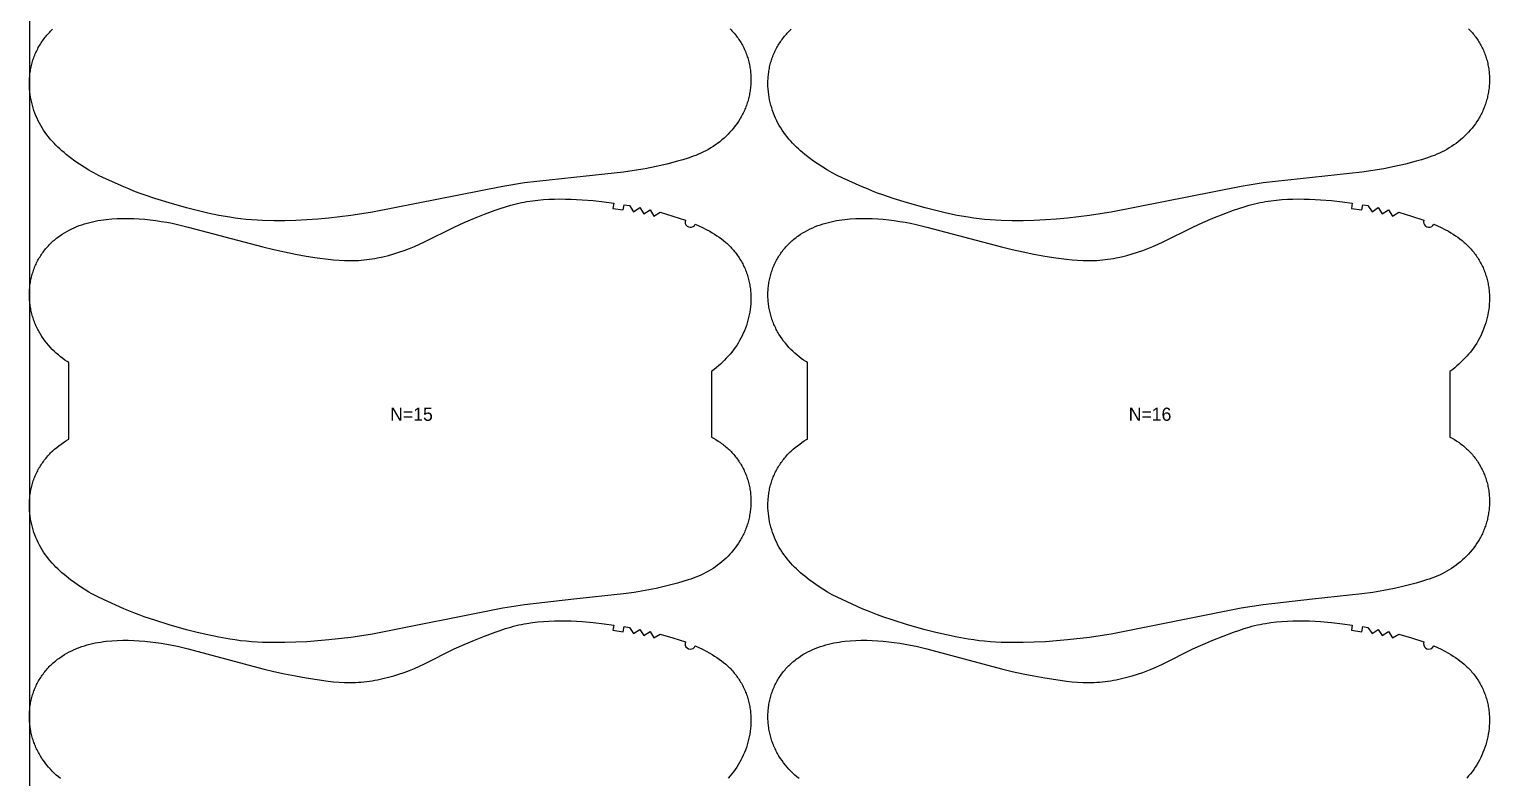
# Model space of a CAD drawing. Header units: inches. Extents: x 0 to 1960, y -78 to 1069.
# Drawn here: x 0 to 557, y 206 to 490 of the extents above; entities that cross this region are included whole.
import ezdxf

# ---------------------------------------------------------------- set-up
doc = ezdxf.new("R2010")
doc.units = ezdxf.units.IN

msp = doc.modelspace()

# ---------------------------------------------------------------- linework, layer by layer
at = {"layer": '1'}
for points in [[(0, -77.8574), (1959.7864, -77.8574), (1959.7864, 1068.9969), (0, 1068.9969), (0, -77.8574)], [(252.4397, 416.1604), (255.2459, 414.858), (256.622, 414.1501), (257.9776, 413.4018), (258.8824, 412.8713), (259.775, 412.32), (260.6533, 411.7469), (261.5151, 411.1507), (262.3585, 410.53), (263.1814, 409.8838), (263.9817, 409.2107), (264.3727, 408.8637), (264.7573, 408.5095), (265.1353, 408.1481), (265.5064, 407.7795), (265.8706, 407.4039), (266.2278, 407.0213), (266.5778, 406.6321), (266.9206, 406.2363), (267.2559, 405.8341), (267.5837, 405.4257), (267.9039, 405.0111), (268.2163, 404.5906), (268.5208, 404.1643), (268.8173, 403.7323), (269.1056, 403.2949), (269.3858, 402.8521), (269.6575, 402.4041), (269.9208, 401.951), (270.1754, 401.4931), (270.4213, 401.0305), (270.6585, 400.5633), (270.8869, 400.0918), (271.1063, 399.6161), (271.3167, 399.1364), (271.518, 398.6528), (271.7102, 398.1656), (271.8932, 397.6748), (272.0668, 397.1808), (272.231, 396.6836), (272.3858, 396.1835), (272.5311, 395.6805), (272.6667, 395.1749), (272.7926, 394.6669), (272.9088, 394.1567), (273.0151, 393.6443), (273.1116, 393.13), (273.1985, 392.6139), (273.2757, 392.0963), (273.3433, 391.5773), (273.4014, 391.0571), (273.4502, 390.5358), (273.4895, 390.0137), (273.5196, 389.4909), (273.5405, 388.9676), (273.555, 387.9201), (273.5335, 386.8727), (273.4766, 385.8267), (273.385, 384.7835), (273.259, 383.7441), (273.0994, 382.7094), (272.9066, 381.6802), (272.6811, 380.6574), (272.4236, 379.642), (272.1346, 378.6348), (271.8145, 377.6366), (271.464, 376.6485), (271.083, 375.6717), (270.6716, 374.7076), (270.23, 373.7573), (269.7581, 372.8222), (269.2559, 371.9037), (268.7235, 371.003), (268.161, 370.1215), (267.5687, 369.2601), (266.9482, 368.4187), (266.3015, 367.5966), (265.6304, 366.7934), (264.9369, 366.0084), (264.2229, 365.2413), (263.4904, 364.4914), (262.7412, 363.7582), (261.9772, 363.0411), (261.1991, 362.3397), (260.4078, 361.6536), (259.6041, 360.9821), (258.555, 360.151), (258.555, 335.3337), (259.377, 334.8873), (260.2806, 334.3568), (261.1656, 333.796), (262.0306, 333.205), (262.4551, 332.8982), (262.8741, 332.584), (263.2873, 332.2623), (263.6945, 331.9332), (264.0956, 331.5967), (264.4904, 331.2528), (264.8786, 330.9016), (265.2601, 330.5431), (265.6347, 330.1772), (266.0023, 329.8042), (266.3626, 329.4242), (266.7156, 329.0374), (267.0611, 328.6438), (267.399, 328.2436), (267.7291, 327.8369), (268.0512, 327.424), (268.3652, 327.0049), (268.6709, 326.5798), (268.9683, 326.1488), (269.2572, 325.7121), (269.5373, 325.2699), (269.8086, 324.8222), (270.0709, 324.3691), (270.3241, 323.911), (270.568, 323.4478), (270.8026, 322.9799), (271.0278, 322.5073), (271.2436, 322.0304), (271.45, 321.5492), (271.647, 321.064), (271.8344, 320.5751), (272.0123, 320.0826), (272.1806, 319.5867), (272.3393, 319.0876), (272.4884, 318.5855), (272.6278, 318.0807), (272.7575, 317.5732), (272.8774, 317.0634), (272.9876, 316.5515), (273.0879, 316.0376), (273.1784, 315.5219), (273.259, 315.0046), (273.3299, 314.4859), (273.391, 313.966), (273.4424, 313.445), (273.4841, 312.9231), (273.5162, 312.4005), (273.5387, 311.8773), (273.5516, 311.3538), (273.555, 310.8301), (273.5489, 310.3063), (273.5333, 309.7828), (273.5083, 309.2595), (273.4739, 308.7367), (273.4301, 308.2147), (273.377, 307.6934), (273.3147, 307.1732), (273.243, 306.6542), (273.1622, 306.1366), (273.072, 305.6205), (272.9727, 305.1062), (272.8641, 304.5938), (272.7464, 304.0834), (272.6195, 303.5754), (272.4834, 303.0697), (272.3382, 302.5667), (272.1838, 302.0665), (272.0203, 301.5692), (271.8478, 301.0751), (271.6661, 300.5843), (271.4754, 300.097), (271.2756, 299.6134), (271.0668, 299.1336), (270.8491, 298.6577), (270.6227, 298.186), (270.3878, 297.7183), (270.1443, 297.2549), (269.8927, 296.7959), (269.6329, 296.3413), (269.3651, 295.8912), (268.8063, 295.0051), (268.2175, 294.1383), (267.5998, 293.2917), (266.9547, 292.4659), (266.2831, 291.6618), (265.586, 290.88), (264.8643, 290.121), (264.1189, 289.3853), (263.3507, 288.6737), (262.5604, 287.9865), (261.7489, 287.3245), (260.9172, 286.6881), (260.0661, 286.0779), (259.1966, 285.4939), (258.3099, 284.9363), (257.4071, 284.4051), (256.4892, 283.9003), (255.5573, 283.4221), (254.6125, 282.9704), (253.6559, 282.5453), (252.6887, 282.1465), (251.7118, 281.7718), (250.7266, 281.4189), (249.7341, 281.0851), (247.7321, 280.4652), (245.7152, 279.8922), (241.6607, 278.8344), (237.5809, 277.8882), (233.4744, 277.0588), (229.3441, 276.3575), (225.1947, 275.7862), (206.4483, 273.7968), (187.7128, 271.7068), (179.4426, 270.3655), (130.1347, 260.573), (125.9989, 259.9069), (121.8509, 259.3173), (113.5311, 258.3276), (109.3584, 257.9563), (105.1788, 257.6705), (100.9947, 257.4653), (96.8071, 257.3416), (92.6174, 257.308), (88.4293, 257.3965), (86.3373, 257.4977), (84.2477, 257.6399), (82.1614, 257.8241), (80.0795, 258.0512), (78.0025, 258.3215), (75.9311, 258.6323), (71.8053, 259.3614), (67.7035, 260.2125), (63.6241, 261.1654), (59.5658, 262.2049), (52.9491, 264.0931), (47.5251, 265.8017), (43.5522, 267.1351), (41.5807, 267.842), (39.6243, 268.5874), (37.6856, 269.3765), (35.7607, 270.2005), (28.115, 273.6378), (26.2277, 274.5454), (24.367, 275.5033), (23.4493, 276.0062), (22.5407, 276.5255), (20.7503, 277.6108), (18.9955, 278.7546), (17.2762, 279.9521), (15.593, 281.2), (13.9509, 282.5009), (13.1472, 283.1724), (12.3559, 283.8586), (11.5778, 284.5599), (10.8138, 285.277), (10.0646, 286.0102), (9.3321, 286.7601), (8.6181, 287.5272), (7.9246, 288.3122), (7.2535, 289.1154), (6.6068, 289.9375), (5.9863, 290.7789), (5.394, 291.6403), (4.8315, 292.5218), (4.2991, 293.4225), (3.7969, 294.341), (3.325, 295.2761), (2.8834, 296.2264), (2.472, 297.1905), (2.091, 298.1673), (1.7405, 299.1554), (1.4204, 300.1536), (1.1314, 301.1608), (0.8739, 302.1762), (0.6484, 303.199), (0.4556, 304.2282), (0.296, 305.263), (0.17, 306.3023), (0.0784, 307.3455), (0.0215, 308.3915), (0, 309.4389), (0.0145, 310.4864), (0.0354, 311.0097), (0.0655, 311.5325), (0.1048, 312.0546), (0.1536, 312.5759), (0.2117, 313.0961), (0.2793, 313.6151), (0.3565, 314.1327), (0.4434, 314.6488), (0.5399, 315.1631), (0.6462, 315.6755), (0.7624, 316.1857), (0.8883, 316.6938), (1.0239, 317.1993), (1.1692, 317.7023), (1.3239, 318.2024), (1.4882, 318.6996), (1.6618, 319.1936), (1.8448, 319.6844), (2.037, 320.1716), (2.2383, 320.6552), (2.4487, 321.1349), (2.6681, 321.6106), (2.8965, 322.0821), (3.1336, 322.5493), (3.3796, 323.0119), (3.6342, 323.4698), (3.8975, 323.9229), (4.1692, 324.3709), (4.4493, 324.8137), (4.7377, 325.2511), (5.0342, 325.6831), (5.3387, 326.1094), (5.6511, 326.5299), (5.9713, 326.9445), (6.2991, 327.353), (6.6344, 327.7551), (6.9772, 328.1509), (7.3272, 328.5402), (7.6844, 328.9227), (8.0486, 329.2983), (8.4197, 329.6669), (8.7977, 330.0283), (9.1823, 330.3825), (9.5733, 330.7295), (10.3736, 331.4026), (11.1965, 332.0488), (12.0399, 332.6695), (12.9017, 333.2657), (13.78, 333.8388), (14.6725, 334.3901), (15, 334.5821), (15, 363.5716), (14.3584, 363.9751), (13.4889, 364.559), (12.6378, 365.1693), (11.8061, 365.8057), (10.9946, 366.4677), (10.2043, 367.1548), (9.4361, 367.8665), (8.6906, 368.6022), (7.969, 369.3612), (7.2719, 370.143), (6.6003, 370.9471), (5.9552, 371.7729), (5.3375, 372.6195), (4.7487, 373.4863), (4.1899, 374.3724), (3.9221, 374.8225), (3.6623, 375.2771), (3.4107, 375.7361), (3.1672, 376.1995), (2.9323, 376.6672), (2.7058, 377.1389), (2.4882, 377.6148), (2.2794, 378.0945), (2.0796, 378.5782), (1.8889, 379.0655), (1.7072, 379.5563), (1.5347, 380.0504), (1.3712, 380.5476), (1.2168, 381.0479), (1.0716, 381.5509), (0.9355, 382.0566), (0.8086, 382.5646), (0.6909, 383.075), (0.5823, 383.5874), (0.483, 384.1017), (0.3928, 384.6178), (0.312, 385.1354), (0.2403, 385.6544), (0.178, 386.1746), (0.1249, 386.6959), (0.0811, 387.2179), (0.0467, 387.7407), (0.0217, 388.2639), (0.0061, 388.7875), (0, 389.3113), (0.0034, 389.835), (0.0163, 390.3585), (0.0388, 390.8816), (0.0709, 391.4043), (0.1126, 391.9261), (0.164, 392.4471), (0.2251, 392.9671), (0.296, 393.4858), (0.3766, 394.0031), (0.4671, 394.5187), (0.5674, 395.0327), (0.6776, 395.5446), (0.7975, 396.0544), (0.9272, 396.5618), (1.0666, 397.0667), (1.2157, 397.5688), (1.3744, 398.0679), (1.5427, 398.5638), (1.7206, 399.0563), (1.908, 399.5452), (2.105, 400.0304), (2.3114, 400.5115), (2.5272, 400.9885), (2.7524, 401.4611), (2.987, 401.929), (3.2309, 402.3922), (3.4841, 402.8503), (3.7464, 403.3033), (4.0177, 403.7511), (4.2978, 404.1933), (4.5867, 404.63), (4.884, 405.061), (5.1898, 405.4861), (5.5038, 405.9052), (5.8259, 406.3181), (6.156, 406.7248), (6.4939, 407.1249), (6.8394, 407.5186), (7.1924, 407.9054), (7.5527, 408.2854), (7.9203, 408.6584), (8.2949, 409.0243), (8.6764, 409.3828), (9.0646, 409.734), (9.4594, 410.0779), (9.8605, 410.4144), (10.2677, 410.7435), (10.6809, 411.0652), (11.0999, 411.3794), (11.5244, 411.6861), (12.3894, 412.2772), (13.2744, 412.838), (14.178, 413.3685), (15.0985, 413.8684), (16.0345, 414.3377), (16.9848, 414.7767), (17.9483, 415.186), (18.9239, 415.566), (19.9103, 415.9173), (20.9064, 416.2404), (21.9111, 416.5356), (22.9233, 416.8037), (23.9419, 417.0451), (24.966, 417.261), (25.9952, 417.4529), (27.0287, 417.6219), (28.0658, 417.7694), (29.106, 417.8967), (31.1925, 418.0959), (33.2837, 418.2284), (35.3772, 418.2973), (37.4714, 418.3036), (39.5648, 418.2489), (41.6557, 418.135), (43.7433, 417.9658), (45.8267, 417.7461), (47.9051, 417.4804), (49.9776, 417.1725), (52.0432, 416.8223), (54.1007, 416.4291), (56.1489, 415.992), (60.2182, 414.9996), (88.5628, 407.4744), (92.6364, 406.4961), (96.7269, 405.5909), (100.834, 404.7648), (104.9557, 404.0152), (109.0906, 403.3453), (113.2429, 402.79), (115.3269, 402.5697), (117.4154, 402.4003), (119.5068, 402.2934), (120.5532, 402.267), (121.5999, 402.2605), (122.6466, 402.2751), (123.6929, 402.3108), (124.7386, 402.3672), (125.7831, 402.4439), (126.826, 402.5406), (127.867, 402.657), (128.9057, 402.7926), (129.9416, 402.9472), (130.9745, 403.1203), (132.004, 403.3115), (134.0527, 403.7458), (136.0868, 404.2461), (138.1052, 404.808), (140.1067, 405.4281), (142.089, 406.1062), (144.0497, 406.843), (145.9865, 407.6389), (147.8982, 408.4923), (149.7896, 409.3913), (161.0331, 415.0095), (164.8468, 416.7428), (168.707, 418.371), (172.6029, 419.9097), (176.5326, 421.3625), (178.5109, 422.0545), (180.5009, 422.7103), (182.5056, 423.3151), (183.5144, 423.5936), (184.528, 423.8538), (185.5467, 424.0941), (186.5701, 424.3148), (187.5977, 424.5163), (188.6291, 424.6992), (190.7011, 425.0114), (192.7822, 425.2557), (194.8689, 425.437), (196.9596, 425.5613), (199.0529, 425.6351), (201.1475, 425.6649), (203.2424, 425.656), (205.3365, 425.6093), (207.4294, 425.5244), (209.5201, 425.401), (213.6937, 425.0446), (217.8567, 424.5722), (221.5279, 424.0839), (221.2469, 422.1037), (225.161, 421.5082), (225.4823, 423.4822), (227.4545, 423.1501), (229.0556, 420.8291), (231.3864, 422.415), (232.9225, 420.0525), (235.296, 421.5705), (236.7578, 419.1621), (239.1773, 420.6054), (243.9681, 419.1777), (248.7254, 417.6423), (248.5962, 417.0358), (248.6591, 416.4189), (248.9079, 415.851), (249.3187, 415.3865), (249.852, 415.0703), (250.4566, 414.9326), (251.0743, 414.9867), (251.6457, 415.2274), (252.1159, 415.6316), (252.4397, 416.1604)], [(532.4397, 416.1604), (535.2459, 414.858), (536.622, 414.1501), (537.9776, 413.4018), (538.8824, 412.8713), (539.775, 412.32), (540.6533, 411.7469), (541.5151, 411.1507), (542.3585, 410.53), (543.1814, 409.8838), (543.9817, 409.2107), (544.3727, 408.8637), (544.7573, 408.5095), (545.1353, 408.1481), (545.5064, 407.7795), (545.8706, 407.4039), (546.2278, 407.0213), (546.5778, 406.6321), (546.9206, 406.2363), (547.2559, 405.8341), (547.5837, 405.4257), (547.9039, 405.0111), (548.2163, 404.5906), (548.5208, 404.1643), (548.8173, 403.7323), (549.1056, 403.2949), (549.3858, 402.8521), (549.6575, 402.4041), (549.9208, 401.951), (550.1754, 401.4931), (550.4213, 401.0305), (550.6585, 400.5633), (550.8869, 400.0918), (551.1063, 399.6161), (551.3167, 399.1364), (551.518, 398.6528), (551.7102, 398.1656), (551.8932, 397.6748), (552.0668, 397.1808), (552.231, 396.6836), (552.3858, 396.1835), (552.5311, 395.6805), (552.6667, 395.1749), (552.7926, 394.6669), (552.9088, 394.1567), (553.0151, 393.6443), (553.1116, 393.13), (553.1985, 392.6139), (553.2757, 392.0963), (553.3433, 391.5773), (553.4014, 391.0571), (553.4502, 390.5358), (553.4895, 390.0137), (553.5196, 389.4909), (553.5405, 388.9676), (553.555, 387.9201), (553.5335, 386.8727), (553.4766, 385.8267), (553.385, 384.7835), (553.259, 383.7441), (553.0994, 382.7094), (552.9066, 381.6802), (552.6811, 380.6574), (552.4236, 379.642), (552.1346, 378.6348), (551.8145, 377.6366), (551.464, 376.6485), (551.083, 375.6717), (550.6716, 374.7076), (550.23, 373.7573), (549.7581, 372.8222), (549.2559, 371.9037), (548.7235, 371.003), (548.161, 370.1215), (547.5687, 369.2601), (546.9482, 368.4187), (546.3015, 367.5966), (545.6304, 366.7934), (544.9369, 366.0084), (544.2229, 365.2413), (543.4904, 364.4914), (542.7412, 363.7582), (541.9772, 363.0411), (541.1991, 362.3397), (540.4078, 361.6536), (539.6041, 360.9821), (538.555, 360.151), (538.555, 335.3337), (539.377, 334.8873), (540.2806, 334.3568), (541.1656, 333.796), (542.0306, 333.205), (542.4551, 332.8982), (542.8741, 332.584), (543.2873, 332.2623), (543.6945, 331.9332), (544.0956, 331.5967), (544.4904, 331.2528), (544.8786, 330.9016), (545.2601, 330.5431), (545.6347, 330.1772), (546.0023, 329.8042), (546.3626, 329.4242), (546.7156, 329.0374), (547.0611, 328.6438), (547.399, 328.2436), (547.7291, 327.8369), (548.0512, 327.424), (548.3652, 327.0049), (548.6709, 326.5798), (548.9683, 326.1488), (549.2572, 325.7121), (549.5373, 325.2699), (549.8086, 324.8222), (550.0709, 324.3691), (550.3241, 323.911), (550.568, 323.4478), (550.8026, 322.9799), (551.0278, 322.5073), (551.2436, 322.0304), (551.45, 321.5492), (551.647, 321.064), (551.8344, 320.5751), (552.0123, 320.0826), (552.1806, 319.5867), (552.3393, 319.0876), (552.4884, 318.5855), (552.6278, 318.0807), (552.7575, 317.5732), (552.8774, 317.0634), (552.9876, 316.5515), (553.0879, 316.0376), (553.1784, 315.5219), (553.259, 315.0046), (553.3299, 314.4859), (553.391, 313.966), (553.4424, 313.445), (553.4841, 312.9231), (553.5162, 312.4005), (553.5387, 311.8773), (553.5516, 311.3538), (553.555, 310.8301), (553.5489, 310.3063), (553.5333, 309.7828), (553.5083, 309.2595), (553.4739, 308.7367), (553.4301, 308.2147), (553.377, 307.6934), (553.3147, 307.1732), (553.243, 306.6542), (553.1622, 306.1366), (553.072, 305.6205), (552.9727, 305.1062), (552.8641, 304.5938), (552.7464, 304.0834), (552.6195, 303.5754), (552.4834, 303.0697), (552.3382, 302.5667), (552.1838, 302.0665), (552.0203, 301.5692), (551.8478, 301.0751), (551.6661, 300.5843), (551.4754, 300.097), (551.2756, 299.6134), (551.0668, 299.1336), (550.8491, 298.6577), (550.6227, 298.186), (550.3878, 297.7183), (550.1443, 297.2549), (549.8927, 296.7959), (549.6329, 296.3413), (549.3651, 295.8912), (548.8063, 295.0051), (548.2175, 294.1383), (547.5998, 293.2917), (546.9547, 292.4659), (546.2831, 291.6618), (545.586, 290.88), (544.8643, 290.121), (544.1189, 289.3853), (543.3507, 288.6737), (542.5604, 287.9865), (541.7489, 287.3245), (540.9172, 286.6881), (540.0661, 286.0779), (539.1966, 285.4939), (538.3099, 284.9363), (537.4071, 284.4051), (536.4892, 283.9003), (535.5573, 283.4221), (534.6125, 282.9704), (533.6559, 282.5453), (532.6887, 282.1465), (531.7118, 281.7718), (530.7266, 281.4189), (529.7341, 281.0851), (527.7321, 280.4652), (525.7152, 279.8922), (521.6607, 278.8344), (517.5809, 277.8882), (513.4744, 277.0588), (509.3441, 276.3575), (505.1947, 275.7862), (486.4483, 273.7968), (467.7128, 271.7068), (459.4426, 270.3655), (410.1347, 260.573), (405.9989, 259.9069), (401.8509, 259.3173), (393.5311, 258.3276), (389.3584, 257.9563), (385.1788, 257.6705), (380.9947, 257.4653), (376.8071, 257.3416), (372.6174, 257.308), (368.4293, 257.3965), (366.3373, 257.4977), (364.2477, 257.6399), (362.1614, 257.8241), (360.0795, 258.0512), (358.0025, 258.3215), (355.9311, 258.6323), (351.8053, 259.3614), (347.7035, 260.2125), (343.6241, 261.1654), (339.5658, 262.2049), (332.9491, 264.0931), (327.5251, 265.8017), (323.5522, 267.1351), (321.5807, 267.842), (319.6243, 268.5874), (317.6856, 269.3765), (315.7607, 270.2005), (308.115, 273.6378), (306.2277, 274.5454), (304.367, 275.5033), (303.4493, 276.0062), (302.5407, 276.5255), (300.7503, 277.6108), (298.9955, 278.7546), (297.2762, 279.9521), (295.593, 281.2), (293.9509, 282.5009), (293.1472, 283.1724), (292.3559, 283.8586), (291.5778, 284.5599), (290.8138, 285.277), (290.0646, 286.0102), (289.3321, 286.7601), (288.6181, 287.5272), (287.9246, 288.3122), (287.2535, 289.1154), (286.6068, 289.9375), (285.9863, 290.7789), (285.394, 291.6403), (284.8315, 292.5218), (284.2991, 293.4225), (283.7969, 294.341), (283.325, 295.2761), (282.8834, 296.2264), (282.472, 297.1905), (282.091, 298.1673), (281.7405, 299.1554), (281.4204, 300.1536), (281.1314, 301.1608), (280.8739, 302.1762), (280.6484, 303.199), (280.4556, 304.2282), (280.296, 305.263), (280.17, 306.3023), (280.0784, 307.3455), (280.0215, 308.3915), (280, 309.4389), (280.0145, 310.4864), (280.0354, 311.0097), (280.0655, 311.5325), (280.1048, 312.0546), (280.1536, 312.5759), (280.2117, 313.0961), (280.2793, 313.6151), (280.3565, 314.1327), (280.4434, 314.6488), (280.5399, 315.1631), (280.6462, 315.6755), (280.7624, 316.1857), (280.8883, 316.6938), (281.0239, 317.1993), (281.1692, 317.7023), (281.3239, 318.2024), (281.4882, 318.6996), (281.6618, 319.1936), (281.8448, 319.6844), (282.037, 320.1716), (282.2383, 320.6552), (282.4487, 321.1349), (282.6681, 321.6106), (282.8965, 322.0821), (283.1336, 322.5493), (283.3796, 323.0119), (283.6342, 323.4698), (283.8975, 323.9229), (284.1692, 324.3709), (284.4493, 324.8137), (284.7377, 325.2511), (285.0342, 325.6831), (285.3387, 326.1094), (285.6511, 326.5299), (285.9713, 326.9445), (286.2991, 327.353), (286.6344, 327.7551), (286.9772, 328.1509), (287.3272, 328.5402), (287.6844, 328.9227), (288.0486, 329.2983), (288.4197, 329.6669), (288.7977, 330.0283), (289.1823, 330.3825), (289.5733, 330.7295), (290.3736, 331.4026), (291.1965, 332.0488), (292.0399, 332.6695), (292.9017, 333.2657), (293.78, 333.8388), (294.6725, 334.3901), (295, 334.5821), (295, 363.5716), (294.3584, 363.9751), (293.4889, 364.559), (292.6378, 365.1693), (291.8061, 365.8057), (290.9946, 366.4677), (290.2043, 367.1548), (289.4361, 367.8665), (288.6906, 368.6022), (287.969, 369.3612), (287.2719, 370.143), (286.6003, 370.9471), (285.9552, 371.7729), (285.3375, 372.6195), (284.7487, 373.4863), (284.1899, 374.3724), (283.9221, 374.8225), (283.6623, 375.2771), (283.4107, 375.7361), (283.1672, 376.1995), (282.9323, 376.6672), (282.7058, 377.1389), (282.4882, 377.6148), (282.2794, 378.0945), (282.0796, 378.5782), (281.8889, 379.0655), (281.7072, 379.5563), (281.5347, 380.0504), (281.3712, 380.5476), (281.2168, 381.0479), (281.0716, 381.5509), (280.9355, 382.0566), (280.8086, 382.5646), (280.6909, 383.075), (280.5823, 383.5874), (280.483, 384.1017), (280.3928, 384.6178), (280.312, 385.1354), (280.2403, 385.6544), (280.178, 386.1746), (280.1249, 386.6959), (280.0811, 387.2179), (280.0467, 387.7407), (280.0217, 388.2639), (280.0061, 388.7875), (280, 389.3113), (280.0034, 389.835), (280.0163, 390.3585), (280.0388, 390.8816), (280.0709, 391.4043), (280.1126, 391.9261), (280.164, 392.4471), (280.2251, 392.9671), (280.296, 393.4858), (280.3766, 394.0031), (280.4671, 394.5187), (280.5674, 395.0327), (280.6776, 395.5446), (280.7975, 396.0544), (280.9272, 396.5618), (281.0666, 397.0667), (281.2157, 397.5688), (281.3744, 398.0679), (281.5427, 398.5638), (281.7206, 399.0563), (281.908, 399.5452), (282.105, 400.0304), (282.3114, 400.5115), (282.5272, 400.9885), (282.7524, 401.4611), (282.987, 401.929), (283.2309, 402.3922), (283.4841, 402.8503), (283.7464, 403.3033), (284.0177, 403.7511), (284.2978, 404.1933), (284.5867, 404.63), (284.884, 405.061), (285.1898, 405.4861), (285.5038, 405.9052), (285.8259, 406.3181), (286.156, 406.7248), (286.4939, 407.1249), (286.8394, 407.5186), (287.1924, 407.9054), (287.5527, 408.2854), (287.9203, 408.6584), (288.2949, 409.0243), (288.6764, 409.3828), (289.0646, 409.734), (289.4594, 410.0779), (289.8605, 410.4144), (290.2677, 410.7435), (290.6809, 411.0652), (291.0999, 411.3794), (291.5244, 411.6861), (292.3894, 412.2772), (293.2744, 412.838), (294.178, 413.3685), (295.0985, 413.8684), (296.0345, 414.3377), (296.9848, 414.7767), (297.9483, 415.186), (298.9239, 415.566), (299.9103, 415.9173), (300.9064, 416.2404), (301.9111, 416.5356), (302.9233, 416.8037), (303.9419, 417.0451), (304.966, 417.261), (305.9952, 417.4529), (307.0287, 417.6219), (308.0658, 417.7694), (309.106, 417.8967), (311.1925, 418.0959), (313.2837, 418.2284), (315.3772, 418.2973), (317.4714, 418.3036), (319.5648, 418.2489), (321.6557, 418.135), (323.7433, 417.9658), (325.8267, 417.7461), (327.9051, 417.4804), (329.9776, 417.1725), (332.0432, 416.8223), (334.1007, 416.4291), (336.1489, 415.992), (340.2182, 414.9996), (368.5628, 407.4744), (372.6364, 406.4961), (376.7269, 405.5909), (380.834, 404.7648), (384.9557, 404.0152), (389.0906, 403.3453), (393.2429, 402.79), (395.3269, 402.5697), (397.4154, 402.4003), (399.5068, 402.2934), (400.5532, 402.267), (401.5999, 402.2605), (402.6466, 402.2751), (403.6929, 402.3108), (404.7386, 402.3672), (405.7831, 402.4439), (406.826, 402.5406), (407.867, 402.657), (408.9057, 402.7926), (409.9416, 402.9472), (410.9745, 403.1203), (412.004, 403.3115), (414.0527, 403.7458), (416.0868, 404.2461), (418.1052, 404.808), (420.1067, 405.4281), (422.089, 406.1062), (424.0497, 406.843), (425.9865, 407.6389), (427.8982, 408.4923), (429.7896, 409.3913), (441.0331, 415.0095), (444.8468, 416.7428), (448.707, 418.371), (452.6029, 419.9097), (456.5326, 421.3625), (458.5109, 422.0545), (460.5009, 422.7103), (462.5056, 423.3151), (463.5144, 423.5936), (464.528, 423.8538), (465.5467, 424.0941), (466.5701, 424.3148), (467.5977, 424.5163), (468.6291, 424.6992), (470.7011, 425.0114), (472.7822, 425.2557), (474.8689, 425.437), (476.9596, 425.5613), (479.0529, 425.6351), (481.1475, 425.6649), (483.2424, 425.656), (485.3365, 425.6093), (487.4294, 425.5244), (489.5201, 425.401), (493.6937, 425.0446), (497.8567, 424.5722), (501.5279, 424.0839), (501.2469, 422.1037), (505.161, 421.5082), (505.4823, 423.4822), (507.4545, 423.1501), (509.0556, 420.8291), (511.3864, 422.415), (512.9225, 420.0525), (515.296, 421.5705), (516.7578, 419.1621), (519.1773, 420.6054), (523.9681, 419.1777), (528.7254, 417.6423), (528.5962, 417.0358), (528.6591, 416.4189), (528.9079, 415.851), (529.3187, 415.3865), (529.852, 415.0703), (530.4566, 414.9326), (531.0743, 414.9867), (531.6457, 415.2274), (532.1159, 415.6316), (532.4397, 416.1604)]]:
    msp.add_lwpolyline(points, close=True, dxfattribs=at)
for points in [[(265.6347, 490.2602), (266.0023, 489.8872), (266.3626, 489.5072), (266.7156, 489.1204), (267.0611, 488.7268), (267.399, 488.3266), (267.7291, 487.9199), (268.0512, 487.507), (268.3652, 487.0879), (268.6709, 486.6628), (268.9683, 486.2318), (269.2572, 485.7951), (269.5373, 485.3529), (269.8086, 484.9052), (270.0709, 484.4521), (270.3241, 483.994), (270.568, 483.5308), (270.8026, 483.0629), (271.0278, 482.5903), (271.2436, 482.1134), (271.45, 481.6322), (271.647, 481.147), (271.8344, 480.6581), (272.0123, 480.1656), (272.1806, 479.6697), (272.3393, 479.1706), (272.4884, 478.6685), (272.6278, 478.1637), (272.7575, 477.6562), (272.8774, 477.1464), (272.9876, 476.6345), (273.0879, 476.1206), (273.1784, 475.6049), (273.259, 475.0876), (273.3299, 474.5689), (273.391, 474.049), (273.4424, 473.528), (273.4841, 473.0061), (273.5162, 472.4835), (273.5387, 471.9603), (273.5516, 471.4368), (273.555, 470.9131), (273.5489, 470.3893), (273.5333, 469.8658), (273.5083, 469.3425), (273.4739, 468.8197), (273.4301, 468.2977), (273.377, 467.7764), (273.3147, 467.2562), (273.243, 466.7372), (273.1622, 466.2196), (273.072, 465.7035), (272.9727, 465.1892), (272.8641, 464.6768), (272.7464, 464.1664), (272.6195, 463.6584), (272.4834, 463.1527), (272.3382, 462.6497), (272.1838, 462.1495), (272.0203, 461.6522), (271.8478, 461.1581), (271.6661, 460.6673), (271.4754, 460.18), (271.2756, 459.6964), (271.0668, 459.2166), (270.8491, 458.7407), (270.6227, 458.269), (270.3878, 457.8013), (270.1443, 457.3379), (269.8927, 456.8789), (269.6329, 456.4243), (269.3651, 455.9742), (268.8063, 455.0881), (268.2175, 454.2213), (267.5998, 453.3747), (266.9547, 452.5489), (266.2831, 451.7448), (265.586, 450.963), (264.8643, 450.204), (264.1189, 449.4683), (263.3507, 448.7567), (262.5604, 448.0695), (261.7489, 447.4075), (260.9172, 446.7711), (260.0661, 446.1609), (259.1966, 445.5769), (258.3099, 445.0193), (257.4071, 444.4881), (256.4892, 443.9833), (255.5573, 443.5051), (254.6125, 443.0534), (253.6559, 442.6283), (252.6887, 442.2295), (251.7118, 441.8548), (250.7266, 441.5019), (249.7341, 441.1681), (247.7321, 440.5482), (245.7152, 439.9752), (241.6607, 438.9174), (237.5809, 437.9712), (233.4744, 437.1418), (229.3441, 436.4405), (225.1947, 435.8692), (206.4483, 433.8798), (187.7128, 431.7898), (179.4426, 430.4485), (130.1347, 420.656), (125.9989, 419.9899), (121.8509, 419.4003), (113.5311, 418.4106), (109.3584, 418.0393), (105.1788, 417.7535), (100.9947, 417.5483), (96.8071, 417.4246), (92.6174, 417.391), (88.4293, 417.4795), (86.3373, 417.5807), (84.2477, 417.7229), (82.1614, 417.9071), (80.0795, 418.1342), (78.0025, 418.4045), (75.9311, 418.7153), (71.8053, 419.4444), (67.7035, 420.2955), (63.6241, 421.2484), (59.5658, 422.2879), (52.9491, 424.1761), (47.5251, 425.8847), (43.5522, 427.2181), (41.5807, 427.925), (39.6243, 428.6704), (37.6856, 429.4595), (35.7607, 430.2835), (28.115, 433.7208), (26.2277, 434.6284), (24.367, 435.5863), (23.4493, 436.0892), (22.5407, 436.6085), (20.7503, 437.6938), (18.9955, 438.8376), (17.2762, 440.0351), (15.593, 441.283), (13.9509, 442.5839), (13.1472, 443.2554), (12.3559, 443.9416), (11.5778, 444.6429), (10.8138, 445.36), (10.0646, 446.0932), (9.3321, 446.8431), (8.6181, 447.6102), (7.9246, 448.3952), (7.2535, 449.1984), (6.6068, 450.0205), (5.9863, 450.8619), (5.394, 451.7233), (4.8315, 452.6048), (4.2991, 453.5055), (3.7969, 454.424), (3.325, 455.3591), (2.8834, 456.3094), (2.472, 457.2735), (2.091, 458.2503), (1.7405, 459.2384), (1.4204, 460.2366), (1.1314, 461.2438), (0.8739, 462.2592), (0.6484, 463.282), (0.4556, 464.3112), (0.296, 465.346), (0.17, 466.3853), (0.0784, 467.4285), (0.0215, 468.4745), (0, 469.5219), (0.0145, 470.5694), (0.0354, 471.0927), (0.0655, 471.6155), (0.1048, 472.1376), (0.1536, 472.6589), (0.2117, 473.1791), (0.2793, 473.6981), (0.3565, 474.2157), (0.4434, 474.7318), (0.5399, 475.2461), (0.6462, 475.7585), (0.7624, 476.2687), (0.8883, 476.7768), (1.0239, 477.2823), (1.1692, 477.7853), (1.3239, 478.2854), (1.4882, 478.7826), (1.6618, 479.2766), (1.8448, 479.7674), (2.037, 480.2546), (2.2383, 480.7382), (2.4487, 481.2179), (2.6681, 481.6936), (2.8965, 482.1651), (3.1336, 482.6323), (3.3796, 483.0949), (3.6342, 483.5528), (3.8975, 484.0059), (4.1692, 484.4539), (4.4493, 484.8967), (4.7377, 485.3341), (5.0342, 485.7661), (5.3387, 486.1924), (5.6511, 486.6129), (5.9713, 487.0275), (6.2991, 487.436), (6.6344, 487.8381), (6.9772, 488.2339), (7.3272, 488.6232), (7.6844, 489.0057), (8.0486, 489.3813), (8.4197, 489.7499), (8.7977, 490.1113)], [(545.6347, 490.2602), (546.0023, 489.8872), (546.3626, 489.5072), (546.7156, 489.1204), (547.0611, 488.7268), (547.399, 488.3266), (547.7291, 487.9199), (548.0512, 487.507), (548.3652, 487.0879), (548.6709, 486.6628), (548.9683, 486.2318), (549.2572, 485.7951), (549.5373, 485.3529), (549.8086, 484.9052), (550.0709, 484.4521), (550.3241, 483.994), (550.568, 483.5308), (550.8026, 483.0629), (551.0278, 482.5903), (551.2436, 482.1134), (551.45, 481.6322), (551.647, 481.147), (551.8344, 480.6581), (552.0123, 480.1656), (552.1806, 479.6697), (552.3393, 479.1706), (552.4884, 478.6685), (552.6278, 478.1637), (552.7575, 477.6562), (552.8774, 477.1464), (552.9876, 476.6345), (553.0879, 476.1206), (553.1784, 475.6049), (553.259, 475.0876), (553.3299, 474.5689), (553.391, 474.049), (553.4424, 473.528), (553.4841, 473.0061), (553.5162, 472.4835), (553.5387, 471.9603), (553.5516, 471.4368), (553.555, 470.9131), (553.5489, 470.3893), (553.5333, 469.8658), (553.5083, 469.3425), (553.4739, 468.8197), (553.4301, 468.2977), (553.377, 467.7764), (553.3147, 467.2562), (553.243, 466.7372), (553.1622, 466.2196), (553.072, 465.7035), (552.9727, 465.1892), (552.8641, 464.6768), (552.7464, 464.1664), (552.6195, 463.6584), (552.4834, 463.1527), (552.3382, 462.6497), (552.1838, 462.1495), (552.0203, 461.6522), (551.8478, 461.1581), (551.6661, 460.6673), (551.4754, 460.18), (551.2756, 459.6964), (551.0668, 459.2166), (550.8491, 458.7407), (550.6227, 458.269), (550.3878, 457.8013), (550.1443, 457.3379), (549.8927, 456.8789), (549.6329, 456.4243), (549.3651, 455.9742), (548.8063, 455.0881), (548.2175, 454.2213), (547.5998, 453.3747), (546.9547, 452.5489), (546.2831, 451.7448), (545.586, 450.963), (544.8643, 450.204), (544.1189, 449.4683), (543.3507, 448.7567), (542.5604, 448.0695), (541.7489, 447.4075), (540.9172, 446.7711), (540.0661, 446.1609), (539.1966, 445.5769), (538.3099, 445.0193), (537.4071, 444.4881), (536.4892, 443.9833), (535.5573, 443.5051), (534.6125, 443.0534), (533.6559, 442.6283), (532.6887, 442.2295), (531.7118, 441.8548), (530.7266, 441.5019), (529.7341, 441.1681), (527.7321, 440.5482), (525.7152, 439.9752), (521.6607, 438.9174), (517.5809, 437.9712), (513.4744, 437.1418), (509.3441, 436.4405), (505.1947, 435.8692), (486.4483, 433.8798), (467.7128, 431.7898), (459.4426, 430.4485), (410.1347, 420.656), (405.9989, 419.9899), (401.8509, 419.4003), (393.5311, 418.4106), (389.3584, 418.0393), (385.1788, 417.7535), (380.9947, 417.5483), (376.8071, 417.4246), (372.6174, 417.391), (368.4293, 417.4795), (366.3373, 417.5807), (364.2477, 417.7229), (362.1614, 417.9071), (360.0795, 418.1342), (358.0025, 418.4045), (355.9311, 418.7153), (351.8053, 419.4444), (347.7035, 420.2955), (343.6241, 421.2484), (339.5658, 422.2879), (332.9491, 424.1761), (327.5251, 425.8847), (323.5522, 427.2181), (321.5807, 427.925), (319.6243, 428.6704), (317.6856, 429.4595), (315.7607, 430.2835), (308.115, 433.7208), (306.2277, 434.6284), (304.367, 435.5863), (303.4493, 436.0892), (302.5407, 436.6085), (300.7503, 437.6938), (298.9955, 438.8376), (297.2762, 440.0351), (295.593, 441.283), (293.9509, 442.5839), (293.1472, 443.2554), (292.3559, 443.9416), (291.5778, 444.6429), (290.8138, 445.36), (290.0646, 446.0932), (289.3321, 446.8431), (288.6181, 447.6102), (287.9246, 448.3952), (287.2535, 449.1984), (286.6068, 450.0205), (285.9863, 450.8619), (285.394, 451.7233), (284.8315, 452.6048), (284.2991, 453.5055), (283.7969, 454.424), (283.325, 455.3591), (282.8834, 456.3094), (282.472, 457.2735), (282.091, 458.2503), (281.7405, 459.2384), (281.4204, 460.2366), (281.1314, 461.2438), (280.8739, 462.2592), (280.6484, 463.282), (280.4556, 464.3112), (280.296, 465.346), (280.17, 466.3853), (280.0784, 467.4285), (280.0215, 468.4745), (280, 469.5219), (280.0145, 470.5694), (280.0354, 471.0927), (280.0655, 471.6155), (280.1048, 472.1376), (280.1536, 472.6589), (280.2117, 473.1791), (280.2793, 473.6981), (280.3565, 474.2157), (280.4434, 474.7318), (280.5399, 475.2461), (280.6462, 475.7585), (280.7624, 476.2687), (280.8883, 476.7768), (281.0239, 477.2823), (281.1692, 477.7853), (281.3239, 478.2854), (281.4882, 478.7826), (281.6618, 479.2766), (281.8448, 479.7674), (282.037, 480.2546), (282.2383, 480.7382), (282.4487, 481.2179), (282.6681, 481.6936), (282.8965, 482.1651), (283.1336, 482.6323), (283.3796, 483.0949), (283.6342, 483.5528), (283.8975, 484.0059), (284.1692, 484.4539), (284.4493, 484.8967), (284.7377, 485.3341), (285.0342, 485.7661), (285.3387, 486.1924), (285.6511, 486.6129), (285.9713, 487.0275), (286.2991, 487.436), (286.6344, 487.8381), (286.9772, 488.2339), (287.3272, 488.6232), (287.6844, 489.0057), (288.0486, 489.3813), (288.4197, 489.7499), (288.7977, 490.1113)], [(11.8061, 205.7227), (10.9946, 206.3847), (10.2043, 207.0718), (9.4361, 207.7835), (8.6906, 208.5192), (7.969, 209.2782), (7.2719, 210.06), (6.6003, 210.8641), (5.9552, 211.6899), (5.3375, 212.5365), (4.7487, 213.4033), (4.1899, 214.2894), (3.9221, 214.7395), (3.6623, 215.1941), (3.4107, 215.6531), (3.1672, 216.1165), (2.9323, 216.5842), (2.7058, 217.0559), (2.4882, 217.5318), (2.2794, 218.0115), (2.0796, 218.4952), (1.8889, 218.9825), (1.7072, 219.4733), (1.5347, 219.9674), (1.3712, 220.4646), (1.2168, 220.9649), (1.0716, 221.4679), (0.9355, 221.9736), (0.8086, 222.4816), (0.6909, 222.992), (0.5823, 223.5044), (0.483, 224.0187), (0.3928, 224.5348), (0.312, 225.0524), (0.2403, 225.5714), (0.178, 226.0916), (0.1249, 226.6129), (0.0811, 227.1349), (0.0467, 227.6577), (0.0217, 228.1809), (0.0061, 228.7045), (0, 229.2283), (0.0034, 229.752), (0.0163, 230.2755), (0.0388, 230.7986), (0.0709, 231.3213), (0.1126, 231.8431), (0.164, 232.3641), (0.2251, 232.8841), (0.296, 233.4028), (0.3766, 233.9201), (0.4671, 234.4357), (0.5674, 234.9497), (0.6776, 235.4616), (0.7975, 235.9714), (0.9272, 236.4788), (1.0666, 236.9837), (1.2157, 237.4858), (1.3744, 237.9849), (1.5427, 238.4808), (1.7206, 238.9733), (1.908, 239.4622), (2.105, 239.9474), (2.3114, 240.4285), (2.5272, 240.9055), (2.7524, 241.3781), (2.987, 241.846), (3.2309, 242.3092), (3.4841, 242.7673), (3.7464, 243.2203), (4.0177, 243.6681), (4.2978, 244.1103), (4.5867, 244.547), (4.884, 244.978), (5.1898, 245.4031), (5.5038, 245.8222), (5.8259, 246.2351), (6.156, 246.6418), (6.4939, 247.0419), (6.8394, 247.4356), (7.1924, 247.8224), (7.5527, 248.2024), (7.9203, 248.5754), (8.2949, 248.9413), (8.6764, 249.2998), (9.0646, 249.651), (9.4594, 249.9949), (9.8605, 250.3314), (10.2677, 250.6605), (10.6809, 250.9822), (11.0999, 251.2964), (11.5244, 251.6031), (12.3894, 252.1942), (13.2744, 252.755), (14.178, 253.2855), (15.0985, 253.7854), (16.0345, 254.2547), (16.9848, 254.6937), (17.9483, 255.103), (18.9239, 255.483), (19.9103, 255.8343), (20.9064, 256.1574), (21.9111, 256.4526), (22.9233, 256.7207), (23.9419, 256.9621), (24.966, 257.178), (25.9952, 257.3699), (27.0287, 257.5389), (28.0658, 257.6864), (29.106, 257.8137), (31.1925, 258.0129), (33.2837, 258.1454), (35.3772, 258.2143), (37.4714, 258.2206), (39.5648, 258.1659), (41.6557, 258.052), (43.7433, 257.8828), (45.8267, 257.6631), (47.9051, 257.3974), (49.9776, 257.0895), (52.0432, 256.7393), (54.1007, 256.3461), (56.1489, 255.909), (60.2182, 254.9166), (88.5628, 247.3914), (92.6364, 246.4131), (96.7269, 245.5079), (100.834, 244.6818), (104.9557, 243.9322), (109.0906, 243.2623), (113.2429, 242.707), (115.3269, 242.4867), (117.4154, 242.3173), (119.5068, 242.2104), (120.5532, 242.184), (121.5999, 242.1775), (122.6466, 242.1921), (123.6929, 242.2278), (124.7386, 242.2842), (125.7831, 242.3609), (126.826, 242.4576), (127.867, 242.574), (128.9057, 242.7096), (129.9416, 242.8642), (130.9745, 243.0373), (132.004, 243.2285), (134.0527, 243.6628), (136.0868, 244.1631), (138.1052, 244.725), (140.1067, 245.3451), (142.089, 246.0232), (144.0497, 246.76), (145.9865, 247.5559), (147.8982, 248.4093), (149.7896, 249.3083), (161.0331, 254.9265), (164.8468, 256.6598), (168.707, 258.288), (172.6029, 259.8267), (176.5326, 261.2795), (178.5109, 261.9715), (180.5009, 262.6273), (182.5056, 263.2321), (183.5144, 263.5106), (184.528, 263.7708), (185.5467, 264.0111), (186.5701, 264.2318), (187.5977, 264.4333), (188.6291, 264.6162), (190.7011, 264.9284), (192.7822, 265.1727), (194.8689, 265.354), (196.9596, 265.4783), (199.0529, 265.5521), (201.1475, 265.5819), (203.2424, 265.573), (205.3365, 265.5263), (207.4294, 265.4414), (209.5201, 265.318), (213.6937, 264.9616), (217.8567, 264.4892), (221.5279, 264.0009), (221.2469, 262.0207), (225.161, 261.4252), (225.4823, 263.3992), (227.4545, 263.0671), (229.0556, 260.7461), (231.3864, 262.332), (232.9225, 259.9695), (235.296, 261.4875), (236.7578, 259.0791), (239.1773, 260.5224), (243.9681, 259.0947), (248.7254, 257.5593), (248.5962, 256.9528), (248.6591, 256.3359), (248.9079, 255.768), (249.3187, 255.3035), (249.852, 254.9873), (250.4566, 254.8496), (251.0743, 254.9037), (251.6457, 255.1444), (252.1159, 255.5486), (252.4397, 256.0774), (252.4397, 256.0774), (255.2459, 254.775), (256.622, 254.0671), (257.9776, 253.3188), (258.8824, 252.7883), (259.775, 252.237), (260.6533, 251.6639), (261.5151, 251.0677), (262.3585, 250.447), (263.1814, 249.8008), (263.9817, 249.1277), (264.3727, 248.7807), (264.7573, 248.4265), (265.1353, 248.0651), (265.5064, 247.6965), (265.8706, 247.3209), (266.2278, 246.9383), (266.5778, 246.5491), (266.9206, 246.1533), (267.2559, 245.7511), (267.5837, 245.3427), (267.9039, 244.9281), (268.2163, 244.5076), (268.5208, 244.0813), (268.8173, 243.6493), (269.1056, 243.2119), (269.3858, 242.7691), (269.6575, 242.3211), (269.9208, 241.868), (270.1754, 241.4101), (270.4213, 240.9475), (270.6585, 240.4803), (270.8869, 240.0088), (271.1063, 239.5331), (271.3167, 239.0534), (271.518, 238.5698), (271.7102, 238.0826), (271.8932, 237.5918), (272.0668, 237.0978), (272.231, 236.6006), (272.3858, 236.1005), (272.5311, 235.5975), (272.6667, 235.0919), (272.7926, 234.5839), (272.9088, 234.0737), (273.0151, 233.5613), (273.1116, 233.047), (273.1985, 232.5309), (273.2757, 232.0133), (273.3433, 231.4943), (273.4014, 230.9741), (273.4502, 230.4528), (273.4895, 229.9307), (273.5196, 229.4079), (273.5405, 228.8846), (273.555, 227.8371), (273.5335, 226.7897), (273.4766, 225.7437), (273.385, 224.7005), (273.259, 223.6611), (273.0994, 222.6264), (272.9066, 221.5972), (272.6811, 220.5744), (272.4236, 219.559), (272.1346, 218.5518), (271.8145, 217.5536), (271.464, 216.5655), (271.083, 215.5887), (270.6716, 214.6246), (270.23, 213.6743), (269.7581, 212.7392), (269.2559, 211.8207), (268.7235, 210.92), (268.161, 210.0385), (267.5687, 209.1771), (266.9482, 208.3357), (266.3015, 207.5136), (265.6304, 206.7104), (264.9369, 205.9254)], [(291.8061, 205.7227), (290.9946, 206.3847), (290.2043, 207.0718), (289.4361, 207.7835), (288.6906, 208.5192), (287.969, 209.2782), (287.2719, 210.06), (286.6003, 210.8641), (285.9552, 211.6899), (285.3375, 212.5365), (284.7487, 213.4033), (284.1899, 214.2894), (283.9221, 214.7395), (283.6623, 215.1941), (283.4107, 215.6531), (283.1672, 216.1165), (282.9323, 216.5842), (282.7058, 217.0559), (282.4882, 217.5318), (282.2794, 218.0115), (282.0796, 218.4952), (281.8889, 218.9825), (281.7072, 219.4733), (281.5347, 219.9674), (281.3712, 220.4646), (281.2168, 220.9649), (281.0716, 221.4679), (280.9355, 221.9736), (280.8086, 222.4816), (280.6909, 222.992), (280.5823, 223.5044), (280.483, 224.0187), (280.3928, 224.5348), (280.312, 225.0524), (280.2403, 225.5714), (280.178, 226.0916), (280.1249, 226.6129), (280.0811, 227.1349), (280.0467, 227.6577), (280.0217, 228.1809), (280.0061, 228.7045), (280, 229.2283), (280.0034, 229.752), (280.0163, 230.2755), (280.0388, 230.7986), (280.0709, 231.3213), (280.1126, 231.8431), (280.164, 232.3641), (280.2251, 232.8841), (280.296, 233.4028), (280.3766, 233.9201), (280.4671, 234.4357), (280.5674, 234.9497), (280.6776, 235.4616), (280.7975, 235.9714), (280.9272, 236.4788), (281.0666, 236.9837), (281.2157, 237.4858), (281.3744, 237.9849), (281.5427, 238.4808), (281.7206, 238.9733), (281.908, 239.4622), (282.105, 239.9474), (282.3114, 240.4285), (282.5272, 240.9055), (282.7524, 241.3781), (282.987, 241.846), (283.2309, 242.3092), (283.4841, 242.7673), (283.7464, 243.2203), (284.0177, 243.6681), (284.2978, 244.1103), (284.5867, 244.547), (284.884, 244.978), (285.1898, 245.4031), (285.5038, 245.8222), (285.8259, 246.2351), (286.156, 246.6418), (286.4939, 247.0419), (286.8394, 247.4356), (287.1924, 247.8224), (287.5527, 248.2024), (287.9203, 248.5754), (288.2949, 248.9413), (288.6764, 249.2998), (289.0646, 249.651), (289.4594, 249.9949), (289.8605, 250.3314), (290.2677, 250.6605), (290.6809, 250.9822), (291.0999, 251.2964), (291.5244, 251.6031), (292.3894, 252.1942), (293.2744, 252.755), (294.178, 253.2855), (295.0985, 253.7854), (296.0345, 254.2547), (296.9848, 254.6937), (297.9483, 255.103), (298.9239, 255.483), (299.9103, 255.8343), (300.9064, 256.1574), (301.9111, 256.4526), (302.9233, 256.7207), (303.9419, 256.9621), (304.966, 257.178), (305.9952, 257.3699), (307.0287, 257.5389), (308.0658, 257.6864), (309.106, 257.8137), (311.1925, 258.0129), (313.2837, 258.1454), (315.3772, 258.2143), (317.4714, 258.2206), (319.5648, 258.1659), (321.6557, 258.052), (323.7433, 257.8828), (325.8267, 257.6631), (327.9051, 257.3974), (329.9776, 257.0895), (332.0432, 256.7393), (334.1007, 256.3461), (336.1489, 255.909), (340.2182, 254.9166), (368.5628, 247.3914), (372.6364, 246.4131), (376.7269, 245.5079), (380.834, 244.6818), (384.9557, 243.9322), (389.0906, 243.2623), (393.2429, 242.707), (395.3269, 242.4867), (397.4154, 242.3173), (399.5068, 242.2104), (400.5532, 242.184), (401.5999, 242.1775), (402.6466, 242.1921), (403.6929, 242.2278), (404.7386, 242.2842), (405.7831, 242.3609), (406.826, 242.4576), (407.867, 242.574), (408.9057, 242.7096), (409.9416, 242.8642), (410.9745, 243.0373), (412.004, 243.2285), (414.0527, 243.6628), (416.0868, 244.1631), (418.1052, 244.725), (420.1067, 245.3451), (422.089, 246.0232), (424.0497, 246.76), (425.9865, 247.5559), (427.8982, 248.4093), (429.7896, 249.3083), (441.0331, 254.9265), (444.8468, 256.6598), (448.707, 258.288), (452.6029, 259.8267), (456.5326, 261.2795), (458.5109, 261.9715), (460.5009, 262.6273), (462.5056, 263.2321), (463.5144, 263.5106), (464.528, 263.7708), (465.5467, 264.0111), (466.5701, 264.2318), (467.5977, 264.4333), (468.6291, 264.6162), (470.7011, 264.9284), (472.7822, 265.1727), (474.8689, 265.354), (476.9596, 265.4783), (479.0529, 265.5521), (481.1475, 265.5819), (483.2424, 265.573), (485.3365, 265.5263), (487.4294, 265.4414), (489.5201, 265.318), (493.6937, 264.9616), (497.8567, 264.4892), (501.5279, 264.0009), (501.2469, 262.0207), (505.161, 261.4252), (505.4823, 263.3992), (507.4545, 263.0671), (509.0556, 260.7461), (511.3864, 262.332), (512.9225, 259.9695), (515.296, 261.4875), (516.7578, 259.0791), (519.1773, 260.5224), (523.9681, 259.0947), (528.7254, 257.5593), (528.5962, 256.9528), (528.6591, 256.3359), (528.9079, 255.768), (529.3187, 255.3035), (529.852, 254.9873), (530.4566, 254.8496), (531.0743, 254.9037), (531.6457, 255.1444), (532.1159, 255.5486), (532.4397, 256.0774), (532.4397, 256.0774), (535.2459, 254.775), (536.622, 254.0671), (537.9776, 253.3188), (538.8824, 252.7883), (539.775, 252.237), (540.6533, 251.6639), (541.5151, 251.0677), (542.3585, 250.447), (543.1814, 249.8008), (543.9817, 249.1277), (544.3727, 248.7807), (544.7573, 248.4265), (545.1353, 248.0651), (545.5064, 247.6965), (545.8706, 247.3209), (546.2278, 246.9383), (546.5778, 246.5491), (546.9206, 246.1533), (547.2559, 245.7511), (547.5837, 245.3427), (547.9039, 244.9281), (548.2163, 244.5076), (548.5208, 244.0813), (548.8173, 243.6493), (549.1056, 243.2119), (549.3858, 242.7691), (549.6575, 242.3211), (549.9208, 241.868), (550.1754, 241.4101), (550.4213, 240.9475), (550.6585, 240.4803), (550.8869, 240.0088), (551.1063, 239.5331), (551.3167, 239.0534), (551.518, 238.5698), (551.7102, 238.0826), (551.8932, 237.5918), (552.0668, 237.0978), (552.231, 236.6006), (552.3858, 236.1005), (552.5311, 235.5975), (552.6667, 235.0919), (552.7926, 234.5839), (552.9088, 234.0737), (553.0151, 233.5613), (553.1116, 233.047), (553.1985, 232.5309), (553.2757, 232.0133), (553.3433, 231.4943), (553.4014, 230.9741), (553.4502, 230.4528), (553.4895, 229.9307), (553.5196, 229.4079), (553.5405, 228.8846), (553.555, 227.8371), (553.5335, 226.7897), (553.4766, 225.7437), (553.385, 224.7005), (553.259, 223.6611), (553.0994, 222.6264), (552.9066, 221.5972), (552.6811, 220.5744), (552.4236, 219.559), (552.1346, 218.5518), (551.8145, 217.5536), (551.464, 216.5655), (551.083, 215.5887), (550.6716, 214.6246), (550.23, 213.6743), (549.7581, 212.7392), (549.2559, 211.8207), (548.7235, 210.92), (548.161, 210.0385), (547.5687, 209.1771), (546.9482, 208.3357), (546.3015, 207.5136), (545.6304, 206.7104), (544.9369, 205.9254)]]:
    msp.add_lwpolyline(points, dxfattribs=at)

# ---------------------------------------------------------------- texts
for s, p in [('N=15', (136.7775, 341.4864)), ('N=16', (416.7775, 341.4864))]:
    msp.add_text(s, height=5, dxfattribs=at).set_placement(p)

doc.saveas('drawing.dxf')
